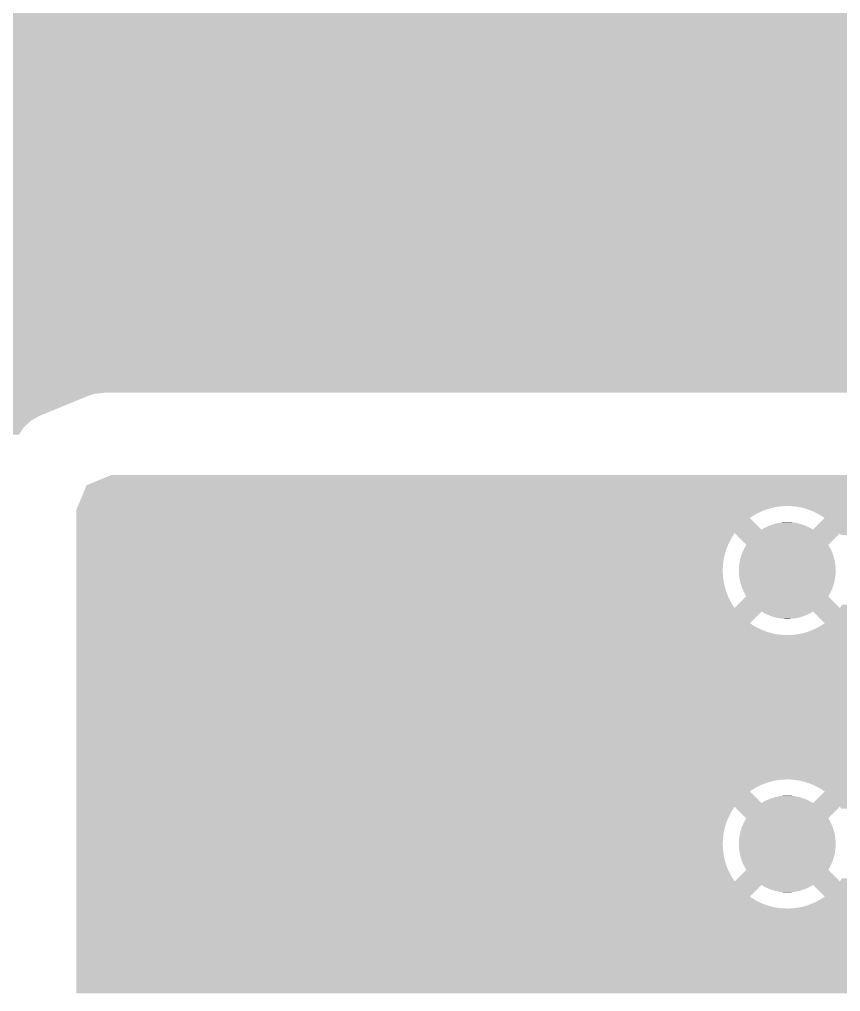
# Model space of a CAD drawing. Extents: x 295 to 953, y 10 to 290.
# Drawn here: x 562.67 to 579.45, y 124.38 to 144.25 of the extents above; entities that cross this region are included whole.
import ezdxf

# ---------------------------------------------------------------- set-up
doc = ezdxf.new("R2010")
doc.units = 0
doc.header["$LTSCALE"] = 5
doc.header["$MEASUREMENT"] = 0
doc.layers.add('GND1', color=7, linetype='CONTINUOUS')

msp = doc.modelspace()

# ---------------------------------------------------------------- linework, layer by layer
at = {"layer": 'GND1'}
for points in [[(525.272, 137.343), (525.272, 144.562), (606.856, 137.343), (606.856, 144.562)], [(525.272, 136.83), (525.272, 137.343), (606.641, 136.83), (606.856, 137.343)], [(525.272, 136.615), (525.272, 136.83), (606.129, 136.615), (606.641, 136.83)], [(525.272, 136.593), (525.272, 136.615), (564.196, 136.593), (564.388, 136.615)], [(525.272, 136.615), (525.272, 136.615), (606.128, 136.615), (606.129, 136.615)], [(525.272, 136.551), (525.272, 136.593), (564.068, 136.551), (564.196, 136.593)], [(525.272, 136.144), (525.272, 136.551), (563.079, 136.144), (564.068, 136.551)], [(525.272, 136.05), (525.272, 136.144), (562.91, 136.05), (563.079, 136.144)], [(525.272, 135.92), (525.272, 136.05), (562.767, 135.92), (562.91, 136.05)], [(525.272, 135.76), (525.272, 135.92), (562.657, 135.76), (562.767, 135.92)], [(564.398, 134.874), (564.554, 134.938), (614.854, 134.874), (614.882, 134.938)], [(564.01, 134.654), (564.04, 134.727), (614.787, 134.654), (614.804, 134.727)], [(564.041, 134.727), (564.045, 134.729), (614.804, 134.727), (614.805, 134.729)], [(564.045, 134.729), (564.223, 134.802), (614.805, 134.729), (614.827, 134.802)], [(564.223, 134.802), (564.398, 134.874), (614.827, 134.802), (614.854, 134.874)], [(563.916, 134.426), (563.948, 134.502), (614.759, 134.426), (614.764, 134.502)], [(563.948, 134.502), (563.979, 134.579), (614.764, 134.502), (614.773, 134.579)], [(563.979, 134.579), (564.01, 134.654), (614.773, 134.579), (614.787, 134.654)], [(563.863, 134.297), (563.865, 134.301), (578.25, 134.297), (578.327, 134.301)], [(563.865, 134.301), (563.885, 134.349), (614.761, 134.301), (614.758, 134.349)], [(563.885, 134.349), (563.916, 134.426), (614.758, 134.349), (614.759, 134.426)], [(578.48, 134.296), (578.404, 134.301), (614.761, 134.296), (614.761, 134.301)], [(563.829, 134.214), (563.838, 134.237), (577.885, 134.214), (577.95, 134.237)], [(563.829, 134.213), (563.829, 134.214), (577.885, 134.213), (577.885, 134.214)], [(563.829, 134.211), (563.829, 134.213), (577.878, 134.211), (577.885, 134.213)], [(563.829, 134.181), (563.829, 134.211), (577.807, 134.181), (577.878, 134.211)], [(563.829, 134.147), (563.829, 134.181), (577.738, 134.147), (577.807, 134.181)], [(563.829, 134.109), (563.829, 134.147), (577.671, 134.109), (577.738, 134.147)], [(563.829, 134.067), (563.829, 134.109), (577.607, 134.067), (577.671, 134.109)], [(563.838, 134.237), (563.847, 134.258), (577.95, 134.237), (578.023, 134.258)], [(563.847, 134.258), (563.854, 134.276), (578.023, 134.258), (578.098, 134.276)], [(563.854, 134.276), (563.86, 134.289), (578.098, 134.276), (578.174, 134.289)], [(563.86, 134.289), (563.863, 134.297), (578.174, 134.289), (578.25, 134.297)], [(578.557, 134.286), (578.48, 134.296), (614.761, 134.286), (614.761, 134.296)], [(578.632, 134.272), (578.557, 134.286), (614.762, 134.272), (614.761, 134.286)], [(578.707, 134.254), (578.633, 134.272), (614.764, 134.254), (614.762, 134.272)], [(578.78, 134.232), (578.707, 134.254), (614.767, 134.232), (614.764, 134.254)], [(578.852, 134.205), (578.78, 134.232), (614.77, 134.205), (614.767, 134.232)], [(578.873, 134.196), (578.852, 134.205), (614.771, 134.196), (614.77, 134.205)], [(578.922, 134.174), (578.873, 134.196), (614.774, 134.174), (614.771, 134.196)], [(578.991, 134.139), (578.922, 134.174), (614.78, 134.139), (614.774, 134.174)], [(579.023, 134.12), (578.991, 134.139), (614.784, 134.12), (614.78, 134.139)], [(579.057, 134.101), (579.023, 134.12), (614.788, 134.101), (614.784, 134.12)], [(579.121, 134.058), (579.057, 134.101), (614.798, 134.058), (614.788, 134.101)], [(563.829, 134.058), (563.829, 134.067), (577.594, 134.058), (577.607, 134.067)], [(563.829, 133.82), (563.829, 134.058), (577.832, 133.82), (577.594, 134.058)], [(577.95, 133.883), (577.99, 133.901), (578.766, 133.883), (578.724, 133.901)], [(577.99, 133.901), (578.012, 133.909), (578.724, 133.901), (578.705, 133.909)], [(578.012, 133.909), (578.052, 133.923), (578.705, 133.909), (578.661, 133.923)], [(578.052, 133.923), (578.075, 133.93), (578.661, 133.923), (578.642, 133.93)], [(578.075, 133.93), (578.116, 133.942), (578.642, 133.93), (578.597, 133.942)], [(578.116, 133.942), (578.14, 133.947), (578.597, 133.942), (578.577, 133.947)], [(578.14, 133.947), (578.181, 133.956), (578.577, 133.947), (578.531, 133.956)], [(578.181, 133.956), (578.206, 133.96), (578.531, 133.956), (578.512, 133.96)], [(578.206, 133.96), (578.247, 133.965), (578.512, 133.96), (578.464, 133.965)], [(578.247, 133.965), (578.275, 133.968), (578.464, 133.965), (578.446, 133.968)], [(578.275, 133.968), (578.313, 133.971), (578.446, 133.968), (578.393, 133.971)], [(578.313, 133.971), (578.38, 133.971), (578.393, 133.971), (578.38, 133.971)], [(578.956, 133.894), (579.041, 133.978), (606.914, 133.894), (607.233, 133.978)], [(579.041, 133.978), (579.081, 134.018), (607.233, 133.978), (607.561, 134.018)], [(579.081, 134.018), (579.108, 134.046), (614.809, 134.018), (614.801, 134.046)], [(579.108, 134.046), (579.121, 134.058), (614.801, 134.046), (614.798, 134.058)], [(563.829, 133.767), (563.829, 133.82), (606.61, 133.767), (606.738, 133.82)], [(563.829, 133.746), (563.829, 133.767), (606.573, 133.746), (606.61, 133.767)], [(563.829, 133.682), (563.829, 133.746), (577.24, 133.682), (577.282, 133.746)], [(577.52, 133.508), (577.282, 133.746), (579.195, 133.508), (579.433, 133.746)], [(577.832, 133.82), (577.87, 133.843), (578.883, 133.82), (578.844, 133.843)], [(577.87, 133.843), (577.89, 133.854), (578.844, 133.843), (578.826, 133.854)], [(577.89, 133.854), (577.929, 133.874), (578.826, 133.854), (578.785, 133.874)], [(577.929, 133.874), (577.95, 133.883), (578.785, 133.874), (578.766, 133.883)], [(578.883, 133.82), (578.956, 133.894), (606.738, 133.82), (606.914, 133.894)], [(579.459, 133.708), (579.433, 133.746), (606.508, 133.708), (606.573, 133.746)], [(563.829, 133.616), (563.829, 133.682), (577.201, 133.616), (577.24, 133.682)], [(563.829, 133.547), (563.829, 133.616), (577.166, 133.547), (577.201, 133.616)], [(563.829, 133.477), (563.829, 133.547), (577.135, 133.477), (577.166, 133.547)], [(577.509, 133.489), (577.52, 133.508), (579.207, 133.489), (579.195, 133.508)], [(563.829, 133.405), (563.829, 133.477), (577.108, 133.405), (577.135, 133.477)], [(563.829, 133.332), (563.829, 133.405), (577.086, 133.332), (577.108, 133.405)], [(563.829, 133.257), (563.829, 133.332), (577.068, 133.257), (577.086, 133.332)], [(577.41, 133.267), (577.424, 133.309), (579.304, 133.267), (579.291, 133.309)], [(577.424, 133.309), (577.431, 133.33), (579.291, 133.309), (579.283, 133.33)], [(577.431, 133.33), (577.448, 133.371), (579.283, 133.33), (579.267, 133.371)], [(577.448, 133.371), (577.457, 133.391), (579.267, 133.371), (579.258, 133.391)], [(577.457, 133.391), (577.477, 133.431), (579.258, 133.391), (579.239, 133.431)], [(577.477, 133.431), (577.486, 133.451), (579.239, 133.431), (579.228, 133.451)], [(577.486, 133.451), (577.509, 133.489), (579.228, 133.451), (579.207, 133.489)], [(563.829, 133.182), (563.829, 133.257), (577.054, 133.182), (577.068, 133.257)], [(563.829, 133.105), (563.829, 133.182), (577.045, 133.105), (577.054, 133.182)], [(577.372, 133.071), (577.378, 133.115), (579.342, 133.071), (579.338, 133.115)], [(577.378, 133.115), (577.381, 133.137), (579.338, 133.115), (579.334, 133.137)], [(577.381, 133.137), (577.389, 133.181), (579.334, 133.137), (579.327, 133.181)], [(577.389, 133.181), (577.393, 133.202), (579.327, 133.181), (579.321, 133.202)], [(577.393, 133.202), (577.405, 133.245), (579.321, 133.202), (579.311, 133.245)], [(577.405, 133.245), (577.41, 133.267), (579.311, 133.245), (579.304, 133.267)], [(563.829, 133.029), (563.829, 133.105), (577.04, 133.029), (577.045, 133.105)], [(563.829, 132.952), (563.829, 133.029), (577.039, 132.952), (577.04, 133.029)], [(563.829, 132.875), (563.829, 132.952), (577.043, 132.875), (577.039, 132.952)], [(577.368, 132.983), (577.369, 133.005), (579.347, 132.983), (579.346, 133.005)], [(577.369, 132.96), (577.368, 132.983), (579.346, 132.96), (579.347, 132.983)], [(577.369, 133.005), (577.371, 133.049), (579.346, 133.005), (579.344, 133.049)], [(577.371, 132.916), (577.369, 132.96), (579.344, 132.916), (579.346, 132.96)], [(577.371, 133.049), (577.372, 133.071), (579.344, 133.049), (579.342, 133.071)], [(577.373, 132.894), (577.371, 132.916), (579.343, 132.894), (579.344, 132.916)], [(563.829, 132.799), (563.829, 132.875), (577.052, 132.799), (577.043, 132.875)], [(563.829, 132.723), (563.829, 132.799), (577.065, 132.723), (577.052, 132.799)], [(563.829, 132.649), (563.829, 132.723), (577.082, 132.649), (577.065, 132.723)], [(577.377, 132.85), (577.373, 132.894), (579.337, 132.85), (579.343, 132.894)], [(577.381, 132.828), (577.377, 132.85), (579.334, 132.828), (579.337, 132.85)], [(577.389, 132.784), (577.381, 132.828), (579.326, 132.784), (579.334, 132.828)], [(577.394, 132.763), (577.389, 132.784), (579.322, 132.763), (579.326, 132.784)], [(577.404, 132.72), (577.394, 132.763), (579.311, 132.72), (579.322, 132.763)], [(577.411, 132.698), (577.404, 132.72), (579.305, 132.698), (579.311, 132.72)], [(563.829, 132.575), (563.829, 132.649), (577.103, 132.575), (577.082, 132.649)], [(563.829, 132.503), (563.829, 132.575), (577.129, 132.503), (577.103, 132.575)], [(577.424, 132.656), (577.411, 132.698), (579.291, 132.656), (579.305, 132.698)], [(577.432, 132.635), (577.424, 132.656), (579.284, 132.635), (579.291, 132.656)], [(577.448, 132.594), (577.432, 132.635), (579.267, 132.594), (579.284, 132.635)], [(577.457, 132.574), (577.448, 132.594), (579.258, 132.574), (579.267, 132.594)], [(577.476, 132.534), (577.457, 132.574), (579.239, 132.534), (579.258, 132.574)], [(577.487, 132.514), (577.476, 132.534), (579.229, 132.514), (579.239, 132.534)], [(577.508, 132.476), (577.487, 132.514), (579.206, 132.476), (579.229, 132.514)], [(563.829, 132.432), (563.829, 132.503), (577.159, 132.432), (577.129, 132.503)], [(563.829, 132.363), (563.829, 132.432), (577.193, 132.363), (577.159, 132.432)], [(563.829, 132.296), (563.829, 132.363), (577.231, 132.296), (577.193, 132.363)], [(577.282, 132.219), (577.52, 132.457), (579.433, 132.219), (579.195, 132.457)], [(577.52, 132.457), (577.508, 132.476), (579.195, 132.457), (579.206, 132.476)], [(563.829, 132.232), (563.829, 132.296), (577.273, 132.232), (577.231, 132.296)], [(563.829, 132.219), (563.829, 132.232), (577.282, 132.219), (577.273, 132.232)], [(563.829, 132.149), (563.829, 132.219), (601.982, 132.149), (602.042, 132.219)], [(563.829, 132.145), (563.829, 132.149), (601.98, 132.145), (601.982, 132.149)], [(563.829, 131.907), (563.829, 132.145), (577.594, 131.907), (577.832, 132.145)], [(577.871, 132.122), (577.832, 132.145), (578.845, 132.122), (578.883, 132.145)], [(577.889, 132.111), (577.871, 132.122), (578.825, 132.111), (578.845, 132.122)], [(579.065, 131.963), (578.883, 132.145), (601.882, 131.963), (601.98, 132.145)], [(579.433, 132.219), (579.476, 132.283), (602.042, 132.219), (602.096, 132.283)], [(577.93, 132.091), (577.889, 132.111), (578.786, 132.091), (578.825, 132.111)], [(577.949, 132.082), (577.93, 132.091), (578.765, 132.082), (578.786, 132.091)], [(577.991, 132.064), (577.949, 132.082), (578.725, 132.064), (578.765, 132.082)], [(578.01, 132.056), (577.991, 132.064), (578.703, 132.056), (578.725, 132.064)], [(578.054, 132.042), (578.01, 132.056), (578.663, 132.042), (578.703, 132.056)], [(578.073, 132.035), (578.054, 132.042), (578.64, 132.035), (578.663, 132.042)], [(578.118, 132.023), (578.073, 132.035), (578.599, 132.023), (578.64, 132.035)], [(578.138, 132.018), (578.118, 132.023), (578.575, 132.018), (578.599, 132.023)], [(578.184, 132.009), (578.138, 132.018), (578.534, 132.009), (578.575, 132.018)], [(578.203, 132.006), (578.184, 132.009), (578.509, 132.006), (578.534, 132.009)], [(578.251, 132), (578.203, 132.006), (578.468, 132), (578.509, 132.006)], [(578.269, 131.998), (578.251, 132), (578.44, 131.998), (578.468, 132)], [(578.322, 131.995), (578.269, 131.998), (578.402, 131.995), (578.44, 131.998)], [(578.335, 131.994), (578.322, 131.995), (578.335, 131.994), (578.402, 131.995)], [(579.121, 131.907), (579.065, 131.963), (601.866, 131.907), (601.882, 131.963)], [(563.829, 131.865), (563.829, 131.907), (577.658, 131.865), (577.594, 131.907)], [(563.829, 131.826), (563.829, 131.865), (577.724, 131.826), (577.658, 131.865)], [(563.829, 131.791), (563.829, 131.826), (577.793, 131.791), (577.724, 131.826)], [(563.829, 131.76), (563.829, 131.791), (577.863, 131.76), (577.793, 131.791)], [(563.829, 131.733), (563.829, 131.76), (577.935, 131.733), (577.863, 131.76)], [(563.829, 131.711), (563.829, 131.733), (578.008, 131.711), (577.935, 131.733)], [(578.692, 131.707), (578.765, 131.728), (601.818, 131.707), (601.82, 131.728)], [(578.765, 131.728), (578.838, 131.754), (601.82, 131.728), (601.823, 131.754)], [(578.838, 131.754), (578.852, 131.761), (601.823, 131.754), (601.823, 131.761)], [(578.852, 131.761), (578.908, 131.784), (601.823, 131.761), (601.83, 131.784)], [(578.908, 131.784), (578.977, 131.818), (601.83, 131.784), (601.84, 131.818)], [(578.977, 131.818), (579.044, 131.856), (601.84, 131.818), (601.851, 131.856)], [(579.044, 131.856), (579.108, 131.898), (601.851, 131.856), (601.863, 131.898)], [(579.108, 131.898), (579.121, 131.907), (601.863, 131.898), (601.866, 131.907)], [(563.829, 131.693), (563.829, 131.711), (578.083, 131.693), (578.008, 131.711)], [(563.829, 131.679), (563.829, 131.693), (578.159, 131.679), (578.083, 131.693)], [(563.829, 131.67), (563.829, 131.679), (578.235, 131.67), (578.159, 131.679)], [(563.829, 131.665), (563.829, 131.67), (578.311, 131.665), (578.235, 131.67)], [(563.829, 131.664), (563.829, 131.665), (578.388, 131.664), (578.311, 131.665)], [(563.829, 131.586), (563.829, 131.664), (601.808, 131.586), (601.815, 131.664)], [(563.829, 131.376), (563.829, 131.586), (601.83, 131.376), (601.808, 131.586)], [(578.388, 131.664), (578.465, 131.668), (601.815, 131.664), (601.815, 131.668)], [(578.465, 131.668), (578.541, 131.677), (601.815, 131.668), (601.816, 131.677)], [(578.541, 131.677), (578.617, 131.69), (601.816, 131.677), (601.817, 131.69)], [(578.617, 131.69), (578.692, 131.707), (601.817, 131.69), (601.818, 131.707)], [(563.829, 131.176), (563.829, 131.376), (601.896, 131.176), (601.83, 131.376)], [(563.829, 130.994), (563.829, 131.176), (602.002, 130.994), (601.896, 131.176)], [(563.829, 130.838), (563.829, 130.994), (602.145, 130.838), (602.002, 130.994)], [(563.829, 130.716), (563.829, 130.838), (602.317, 130.716), (602.145, 130.838)], [(563.829, 130.633), (563.829, 130.716), (602.51, 130.633), (602.317, 130.716)], [(563.829, 130.592), (563.829, 130.633), (602.717, 130.592), (602.51, 130.633)], [(563.829, 130.329), (563.829, 130.592), (605.607, 130.329), (605.472, 130.592)], [(563.829, 130.059), (563.829, 130.329), (605.796, 130.059), (605.607, 130.329)], [(563.829, 129.816), (563.829, 130.059), (606.02, 129.816), (605.796, 130.059)], [(563.829, 129.606), (563.829, 129.816), (606.274, 129.606), (606.02, 129.816)], [(563.829, 129.432), (563.829, 129.606), (606.555, 129.432), (606.274, 129.606)], [(563.829, 129.298), (563.829, 129.432), (606.856, 129.298), (606.555, 129.432)], [(563.829, 129.206), (563.829, 129.298), (607.172, 129.206), (606.856, 129.298)], [(563.829, 129.157), (563.829, 129.206), (607.499, 129.157), (607.172, 129.206)], [(563.829, 129.153), (563.829, 129.157), (607.828, 129.153), (607.499, 129.157)], [(563.829, 129.035), (563.829, 129.153), (644.982, 129.035), (644.947, 129.153)], [(563.829, 128.828), (563.829, 129.035), (645.09, 128.828), (644.982, 129.035)], [(563.829, 128.713), (563.829, 128.828), (645.181, 128.713), (645.09, 128.828)], [(563.829, 128.709), (563.829, 128.713), (578.25, 128.709), (578.327, 128.713)], [(563.829, 128.701), (563.829, 128.709), (578.174, 128.701), (578.25, 128.709)], [(563.829, 128.688), (563.829, 128.701), (578.098, 128.688), (578.174, 128.701)], [(563.829, 128.67), (563.829, 128.688), (578.023, 128.67), (578.098, 128.688)], [(563.829, 128.649), (563.829, 128.67), (577.95, 128.649), (578.023, 128.67)], [(563.829, 128.623), (563.829, 128.649), (577.878, 128.623), (577.95, 128.649)], [(563.829, 128.593), (563.829, 128.623), (577.807, 128.593), (577.878, 128.623)], [(563.829, 128.559), (563.829, 128.593), (577.738, 128.559), (577.807, 128.593)], [(563.829, 128.521), (563.829, 128.559), (577.671, 128.521), (577.738, 128.559)], [(578.48, 128.708), (578.404, 128.713), (645.185, 128.708), (645.181, 128.713)], [(578.557, 128.698), (578.48, 128.708), (645.192, 128.698), (645.185, 128.708)], [(578.632, 128.684), (578.557, 128.698), (645.203, 128.684), (645.192, 128.698)], [(578.707, 128.666), (578.632, 128.684), (645.218, 128.666), (645.203, 128.684)], [(578.776, 128.645), (578.707, 128.666), (645.235, 128.645), (645.218, 128.666)], [(578.78, 128.644), (578.776, 128.645), (645.236, 128.644), (645.235, 128.645)], [(578.852, 128.617), (578.78, 128.644), (645.267, 128.617), (645.236, 128.644)], [(578.922, 128.586), (578.852, 128.617), (645.303, 128.586), (645.267, 128.617)], [(578.991, 128.551), (578.922, 128.586), (645.344, 128.551), (645.303, 128.586)], [(579.057, 128.513), (578.991, 128.551), (645.389, 128.513), (645.344, 128.551)], [(563.829, 128.479), (563.829, 128.521), (577.607, 128.479), (577.671, 128.521)], [(563.829, 128.47), (563.829, 128.479), (577.594, 128.47), (577.607, 128.479)], [(563.829, 128.232), (563.829, 128.47), (577.832, 128.232), (577.594, 128.47)], [(578.052, 128.335), (578.075, 128.342), (578.661, 128.335), (578.642, 128.342)], [(578.075, 128.342), (578.116, 128.354), (578.642, 128.342), (578.597, 128.354)], [(578.116, 128.354), (578.14, 128.359), (578.597, 128.354), (578.577, 128.359)], [(578.14, 128.359), (578.181, 128.368), (578.577, 128.359), (578.531, 128.368)], [(578.181, 128.368), (578.206, 128.372), (578.531, 128.368), (578.512, 128.372)], [(578.206, 128.372), (578.247, 128.377), (578.512, 128.372), (578.464, 128.377)], [(578.247, 128.377), (578.275, 128.38), (578.464, 128.377), (578.446, 128.38)], [(578.275, 128.38), (578.313, 128.383), (578.446, 128.38), (578.393, 128.383)], [(578.313, 128.383), (578.38, 128.383), (578.393, 128.383), (578.38, 128.383)], [(578.955, 128.304), (579.029, 128.378), (645.835, 128.304), (645.614, 128.378)], [(579.029, 128.378), (579.121, 128.47), (645.614, 128.378), (645.453, 128.47)], [(579.086, 128.493), (579.057, 128.513), (645.412, 128.493), (645.389, 128.513)], [(579.121, 128.47), (579.086, 128.493), (645.453, 128.47), (645.412, 128.493)], [(563.829, 128.158), (563.829, 128.232), (684.593, 128.158), (684.691, 128.232)], [(563.829, 128.094), (563.829, 128.158), (577.24, 128.094), (577.282, 128.158)], [(577.52, 127.92), (577.282, 128.158), (579.195, 127.92), (579.433, 128.158)], [(577.832, 128.232), (577.87, 128.255), (578.883, 128.232), (578.844, 128.255)], [(577.87, 128.255), (577.89, 128.266), (578.844, 128.255), (578.826, 128.266)], [(577.89, 128.266), (577.929, 128.286), (578.826, 128.266), (578.785, 128.286)], [(577.929, 128.286), (577.95, 128.295), (578.785, 128.286), (578.766, 128.295)], [(577.95, 128.295), (577.99, 128.313), (578.766, 128.295), (578.724, 128.313)], [(577.99, 128.313), (578.012, 128.321), (578.724, 128.313), (578.705, 128.321)], [(578.012, 128.321), (578.052, 128.335), (578.705, 128.321), (578.661, 128.335)], [(578.883, 128.232), (578.897, 128.246), (684.691, 128.232), (684.709, 128.246)], [(578.897, 128.246), (578.924, 128.273), (684.709, 128.246), (684.765, 128.273)], [(578.924, 128.273), (578.955, 128.304), (646.066, 128.273), (645.835, 128.304)], [(579.459, 128.12), (579.433, 128.158), (684.544, 128.12), (684.593, 128.158)], [(563.829, 128.028), (563.829, 128.094), (577.201, 128.028), (577.24, 128.094)], [(563.829, 127.959), (563.829, 128.028), (577.166, 127.959), (577.201, 128.028)], [(563.829, 127.889), (563.829, 127.959), (577.135, 127.889), (577.166, 127.959)], [(563.829, 127.817), (563.829, 127.889), (577.108, 127.817), (577.135, 127.889)], [(563.829, 127.744), (563.829, 127.817), (577.086, 127.744), (577.108, 127.817)], [(563.829, 127.669), (563.829, 127.744), (577.068, 127.669), (577.086, 127.744)], [(577.431, 127.742), (577.448, 127.783), (579.283, 127.742), (579.267, 127.783)], [(577.448, 127.783), (577.457, 127.803), (579.267, 127.783), (579.258, 127.803)], [(577.457, 127.803), (577.477, 127.843), (579.258, 127.803), (579.239, 127.843)], [(577.477, 127.843), (577.486, 127.863), (579.239, 127.843), (579.228, 127.863)], [(577.486, 127.863), (577.509, 127.901), (579.228, 127.863), (579.207, 127.901)], [(577.509, 127.901), (577.52, 127.92), (579.207, 127.901), (579.195, 127.92)], [(563.829, 127.594), (563.829, 127.669), (577.054, 127.594), (577.068, 127.669)], [(563.829, 127.517), (563.829, 127.594), (577.045, 127.517), (577.054, 127.594)], [(577.378, 127.527), (577.381, 127.549), (579.338, 127.527), (579.334, 127.549)], [(577.381, 127.549), (577.389, 127.593), (579.334, 127.549), (579.327, 127.593)], [(577.389, 127.593), (577.393, 127.614), (579.327, 127.593), (579.321, 127.614)], [(577.393, 127.614), (577.405, 127.657), (579.321, 127.614), (579.311, 127.657)], [(577.405, 127.657), (577.41, 127.679), (579.311, 127.657), (579.304, 127.679)], [(577.41, 127.679), (577.424, 127.721), (579.304, 127.679), (579.291, 127.721)], [(577.424, 127.721), (577.431, 127.742), (579.291, 127.721), (579.283, 127.742)], [(563.829, 127.441), (563.829, 127.517), (577.04, 127.441), (577.045, 127.517)], [(563.829, 127.364), (563.829, 127.441), (577.039, 127.364), (577.04, 127.441)], [(563.829, 127.287), (563.829, 127.364), (577.043, 127.287), (577.039, 127.364)], [(577.368, 127.395), (577.369, 127.417), (579.347, 127.395), (579.346, 127.417)], [(577.369, 127.372), (577.368, 127.395), (579.346, 127.372), (579.347, 127.395)], [(577.369, 127.417), (577.371, 127.461), (579.346, 127.417), (579.344, 127.461)], [(577.371, 127.328), (577.369, 127.372), (579.344, 127.328), (579.346, 127.372)], [(577.371, 127.461), (577.372, 127.483), (579.344, 127.461), (579.342, 127.483)], [(577.372, 127.483), (577.378, 127.527), (579.342, 127.483), (579.338, 127.527)], [(563.829, 127.211), (563.829, 127.287), (577.052, 127.211), (577.043, 127.287)], [(563.829, 127.135), (563.829, 127.211), (577.065, 127.135), (577.052, 127.211)], [(577.373, 127.306), (577.371, 127.328), (579.343, 127.306), (579.344, 127.328)], [(577.377, 127.262), (577.373, 127.306), (579.337, 127.262), (579.343, 127.306)], [(577.381, 127.24), (577.377, 127.262), (579.334, 127.24), (579.337, 127.262)], [(577.389, 127.196), (577.381, 127.24), (579.326, 127.196), (579.334, 127.24)], [(577.394, 127.175), (577.389, 127.196), (579.322, 127.175), (579.326, 127.196)], [(577.404, 127.132), (577.394, 127.175), (579.311, 127.132), (579.322, 127.175)], [(563.829, 127.061), (563.829, 127.135), (577.082, 127.061), (577.065, 127.135)], [(563.829, 126.987), (563.829, 127.061), (577.103, 126.987), (577.082, 127.061)], [(563.829, 126.915), (563.829, 126.987), (577.129, 126.915), (577.103, 126.987)], [(577.411, 127.11), (577.404, 127.132), (579.305, 127.11), (579.311, 127.132)], [(577.424, 127.068), (577.411, 127.11), (579.291, 127.068), (579.305, 127.11)], [(577.432, 127.047), (577.424, 127.068), (579.284, 127.047), (579.291, 127.068)], [(577.448, 127.006), (577.432, 127.047), (579.267, 127.006), (579.284, 127.047)], [(577.457, 126.986), (577.448, 127.006), (579.258, 126.986), (579.267, 127.006)], [(577.476, 126.946), (577.457, 126.986), (579.239, 126.946), (579.258, 126.986)], [(563.829, 126.844), (563.829, 126.915), (577.159, 126.844), (577.129, 126.915)], [(563.829, 126.775), (563.829, 126.844), (577.193, 126.775), (577.159, 126.844)], [(563.829, 126.708), (563.829, 126.775), (577.231, 126.708), (577.193, 126.775)], [(577.282, 126.631), (577.52, 126.869), (579.433, 126.631), (579.195, 126.869)], [(577.487, 126.926), (577.476, 126.946), (579.229, 126.926), (579.239, 126.946)], [(577.508, 126.888), (577.487, 126.926), (579.206, 126.888), (579.229, 126.926)], [(577.52, 126.869), (577.508, 126.888), (579.195, 126.869), (579.206, 126.888)], [(563.829, 126.644), (563.829, 126.708), (577.273, 126.644), (577.231, 126.708)], [(563.829, 126.631), (563.829, 126.644), (577.282, 126.631), (577.273, 126.644)], [(563.829, 126.557), (563.829, 126.631), (603.918, 126.557), (603.91, 126.631)], [(563.829, 126.319), (563.829, 126.557), (577.594, 126.319), (577.832, 126.557)], [(577.871, 126.534), (577.832, 126.557), (578.845, 126.534), (578.883, 126.557)], [(578.954, 126.486), (578.883, 126.557), (603.925, 126.486), (603.918, 126.557)], [(579.433, 126.631), (579.476, 126.695), (603.91, 126.631), (603.903, 126.695)], [(577.889, 126.523), (577.871, 126.534), (578.825, 126.523), (578.845, 126.534)], [(577.93, 126.503), (577.889, 126.523), (578.786, 126.503), (578.825, 126.523)], [(577.949, 126.494), (577.93, 126.503), (578.765, 126.494), (578.786, 126.503)], [(577.991, 126.476), (577.949, 126.494), (578.725, 126.476), (578.765, 126.494)], [(578.01, 126.468), (577.991, 126.476), (578.703, 126.468), (578.725, 126.476)], [(578.054, 126.454), (578.01, 126.468), (578.663, 126.454), (578.703, 126.468)], [(578.073, 126.447), (578.054, 126.454), (578.64, 126.447), (578.663, 126.454)], [(578.118, 126.435), (578.073, 126.447), (578.599, 126.435), (578.64, 126.447)], [(578.138, 126.43), (578.118, 126.435), (578.575, 126.43), (578.599, 126.435)], [(578.184, 126.421), (578.138, 126.43), (578.534, 126.421), (578.575, 126.43)], [(578.203, 126.418), (578.184, 126.421), (578.509, 126.418), (578.534, 126.421)], [(578.251, 126.412), (578.203, 126.418), (578.468, 126.412), (578.509, 126.418)], [(578.269, 126.41), (578.251, 126.412), (578.44, 126.41), (578.468, 126.412)], [(578.322, 126.407), (578.269, 126.41), (578.402, 126.407), (578.44, 126.41)], [(578.335, 126.406), (578.322, 126.407), (578.335, 126.406), (578.402, 126.407)], [(579.121, 126.319), (578.954, 126.486), (603.98, 126.319), (603.925, 126.486)], [(563.829, 126.277), (563.829, 126.319), (577.658, 126.277), (577.594, 126.319)], [(563.829, 126.238), (563.829, 126.277), (577.724, 126.238), (577.658, 126.277)], [(563.829, 126.203), (563.829, 126.238), (577.793, 126.203), (577.724, 126.238)], [(563.829, 126.172), (563.829, 126.203), (577.863, 126.172), (577.793, 126.203)], [(563.829, 126.145), (563.829, 126.172), (577.935, 126.145), (577.863, 126.172)], [(578.765, 126.14), (578.838, 126.166), (604.076, 126.14), (604.061, 126.166)], [(578.838, 126.166), (578.908, 126.196), (604.061, 126.166), (604.044, 126.196)], [(578.908, 126.196), (578.977, 126.23), (604.044, 126.196), (604.024, 126.23)], [(578.977, 126.23), (579.044, 126.268), (604.024, 126.23), (604.002, 126.268)], [(579.044, 126.268), (579.071, 126.286), (604.002, 126.268), (603.991, 126.286)], [(579.071, 126.286), (579.108, 126.31), (603.991, 126.286), (603.983, 126.31)], [(579.108, 126.31), (579.121, 126.319), (603.983, 126.31), (603.98, 126.319)], [(563.829, 126.123), (563.829, 126.145), (578.008, 126.123), (577.935, 126.145)], [(563.829, 126.105), (563.829, 126.123), (578.083, 126.105), (578.008, 126.123)], [(563.829, 126.091), (563.829, 126.105), (578.159, 126.091), (578.083, 126.105)], [(563.829, 126.082), (563.829, 126.091), (578.235, 126.082), (578.159, 126.091)], [(563.829, 126.077), (563.829, 126.082), (578.311, 126.077), (578.235, 126.082)], [(563.829, 126.076), (563.829, 126.077), (578.388, 126.076), (578.311, 126.077)], [(563.829, 125.949), (563.829, 126.076), (604.24, 125.949), (604.123, 126.076)], [(578.388, 126.076), (578.465, 126.08), (604.123, 126.076), (604.12, 126.08)], [(578.465, 126.08), (578.541, 126.089), (604.12, 126.08), (604.112, 126.089)], [(578.541, 126.089), (578.617, 126.102), (604.112, 126.089), (604.1, 126.102)], [(578.617, 126.102), (578.628, 126.104), (604.1, 126.102), (604.098, 126.104)], [(578.628, 126.104), (578.692, 126.119), (604.098, 126.104), (604.089, 126.119)], [(578.692, 126.119), (578.765, 126.14), (604.089, 126.119), (604.076, 126.14)], [(563.829, 125.826), (563.829, 125.949), (604.412, 125.826), (604.24, 125.949)], [(563.829, 125.743), (563.829, 125.826), (604.606, 125.743), (604.412, 125.826)], [(563.829, 125.703), (563.829, 125.743), (604.813, 125.703), (604.606, 125.743)], [(563.829, 125.685), (563.829, 125.703), (615.326, 125.685), (615.353, 125.703)], [(563.829, 125.676), (563.829, 125.685), (615.313, 125.676), (615.326, 125.685)], [(563.829, 125.438), (563.829, 125.676), (615.551, 125.438), (615.313, 125.676)], [(563.829, 125.406), (563.829, 125.438), (668.36, 125.406), (668.341, 125.438)], [(563.829, 125.364), (563.829, 125.406), (668.398, 125.364), (668.36, 125.406)], [(563.829, 125.3), (563.829, 125.364), (614.959, 125.3), (615.001, 125.364)], [(563.829, 125.234), (563.829, 125.3), (614.92, 125.234), (614.959, 125.3)], [(563.829, 125.165), (563.829, 125.234), (614.885, 125.165), (614.92, 125.234)], [(563.829, 125.095), (563.829, 125.165), (614.854, 125.095), (614.885, 125.165)], [(563.829, 125.023), (563.829, 125.095), (614.827, 125.023), (614.854, 125.095)], [(563.829, 124.95), (563.829, 125.023), (614.805, 124.95), (614.827, 125.023)], [(563.829, 124.875), (563.829, 124.95), (614.787, 124.875), (614.805, 124.95)], [(563.829, 124.8), (563.829, 124.875), (614.773, 124.8), (614.787, 124.875)], [(563.829, 124.723), (563.829, 124.8), (614.764, 124.723), (614.773, 124.8)], [(563.829, 124.647), (563.829, 124.723), (614.759, 124.647), (614.764, 124.723)], [(563.829, 124.57), (563.829, 124.647), (614.758, 124.57), (614.759, 124.647)], [(563.829, 124.493), (563.829, 124.57), (614.762, 124.493), (614.758, 124.57)], [(563.829, 124.417), (563.829, 124.493), (614.771, 124.417), (614.762, 124.493)], [(563.829, 124.341), (563.829, 124.417), (614.784, 124.341), (614.771, 124.417)]]:
    msp.add_solid(points, dxfattribs=at)

doc.saveas('drawing.dxf')
